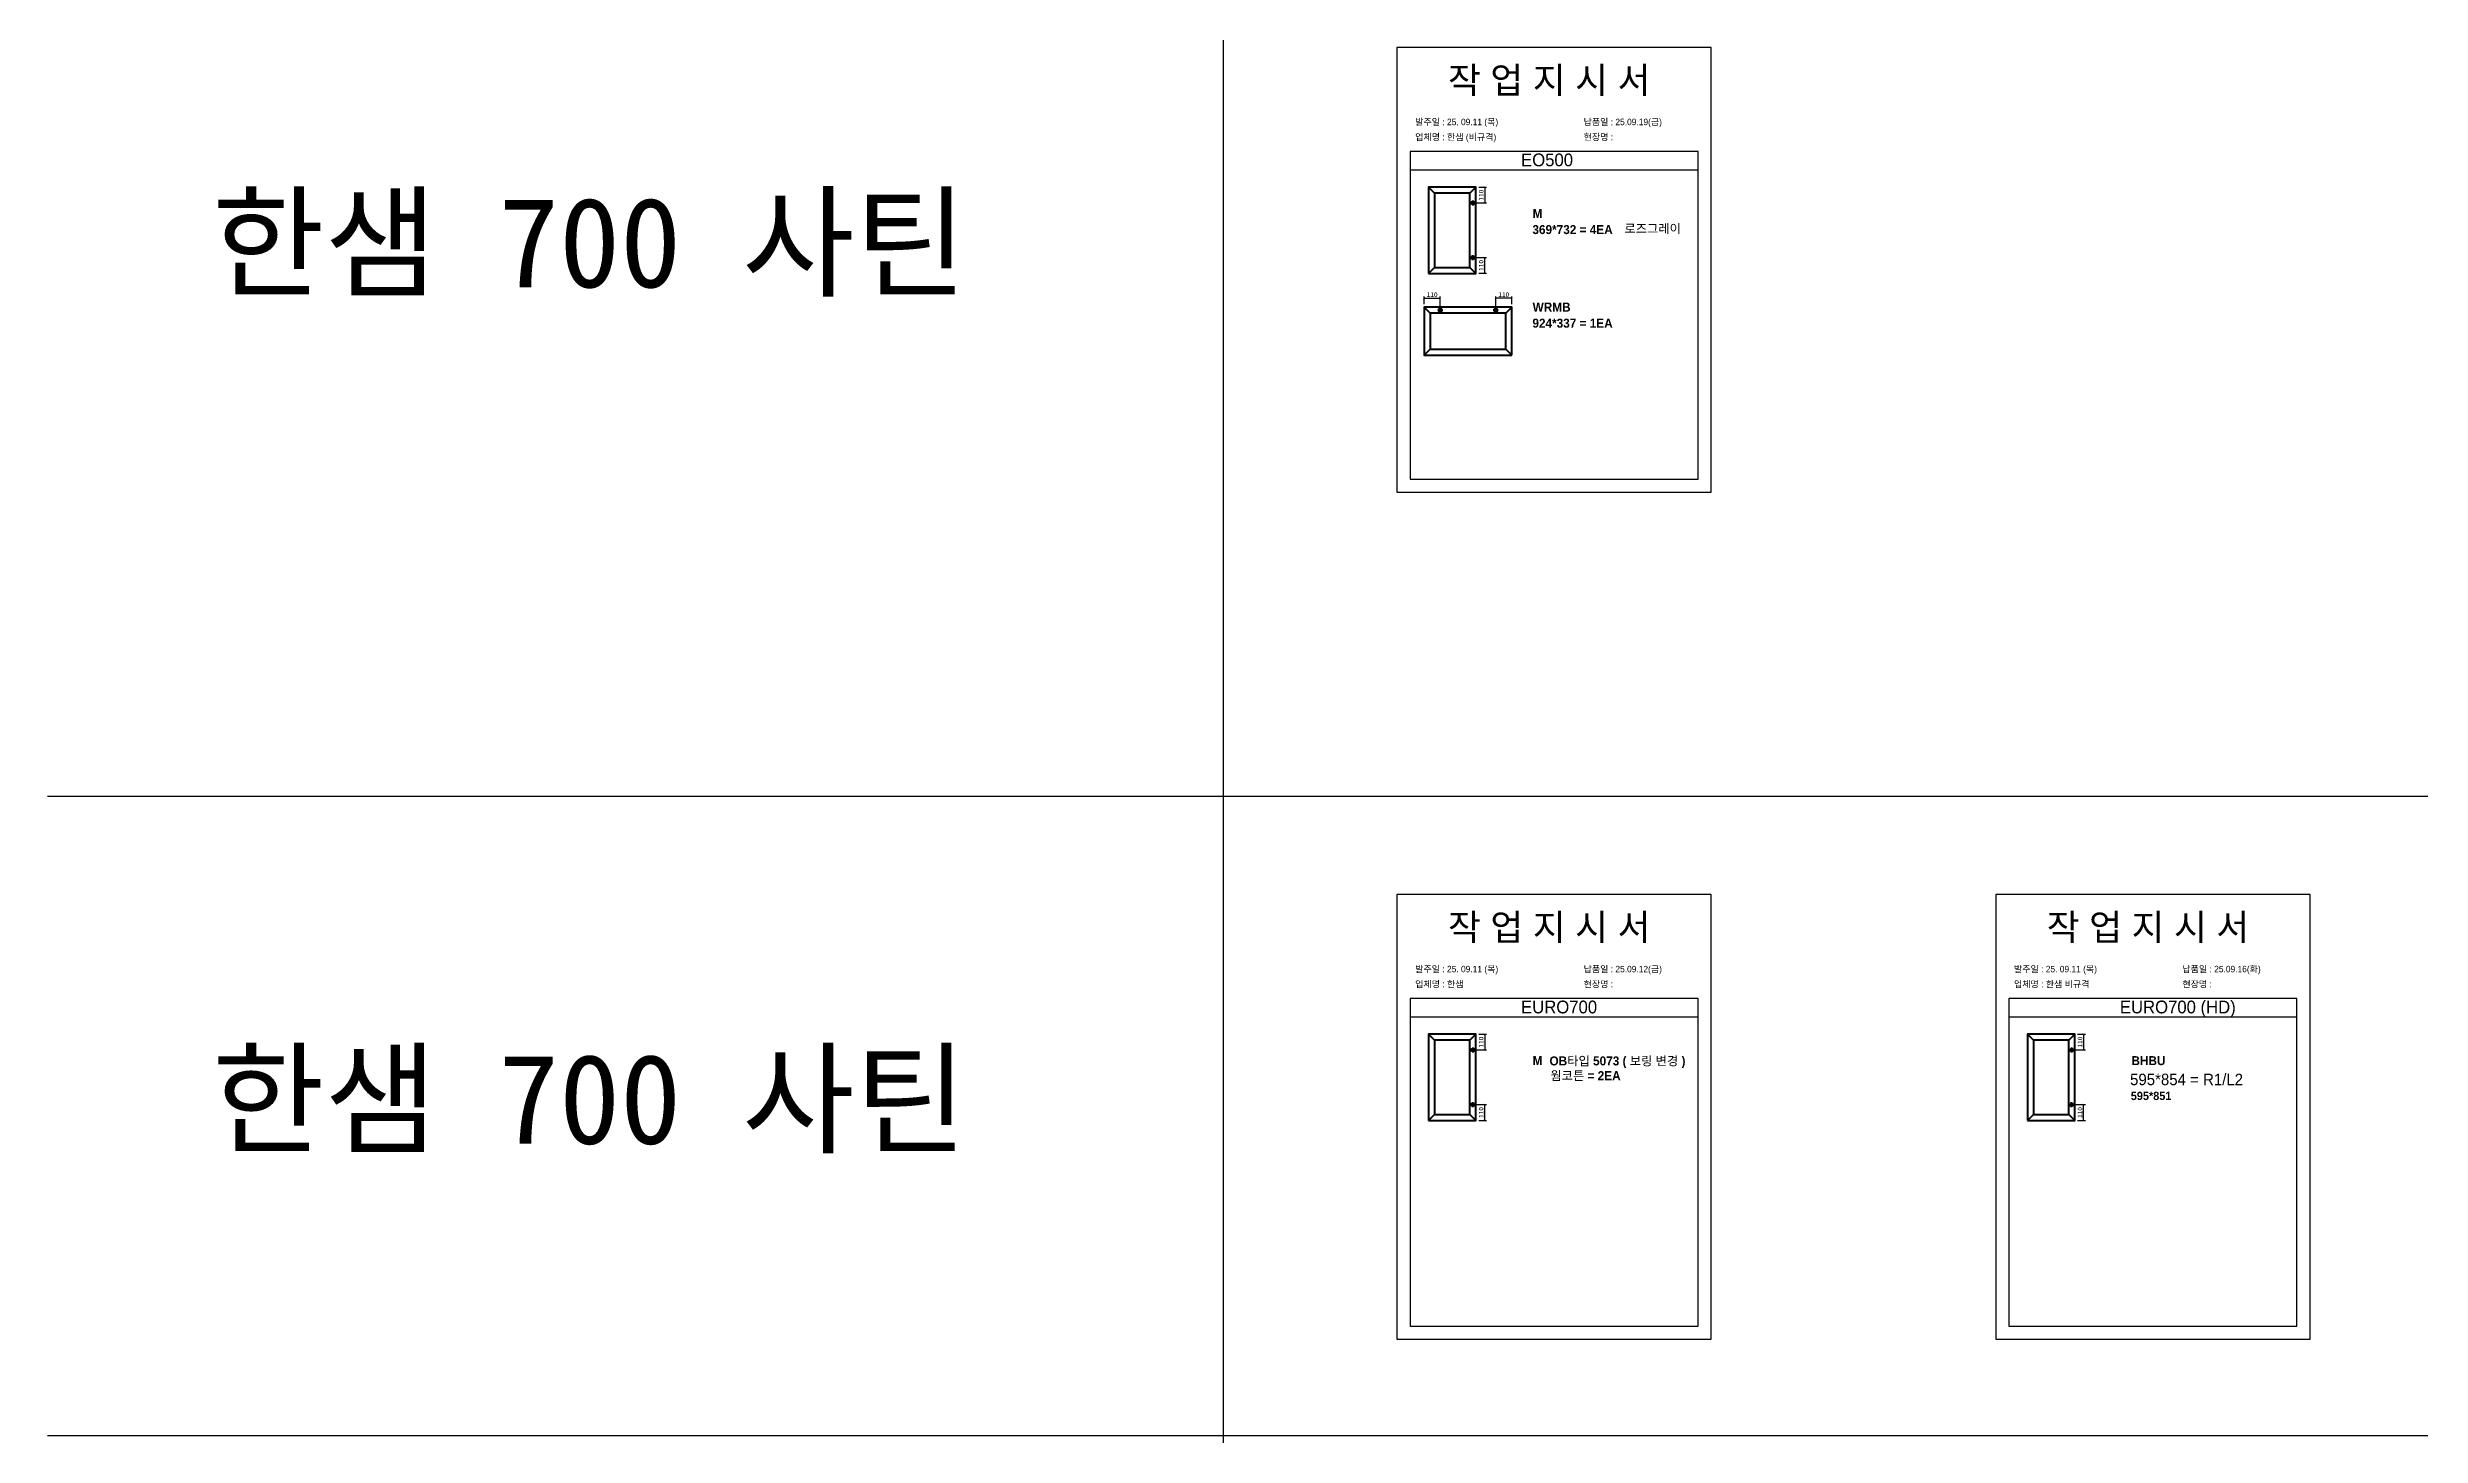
# Model space of a CAD drawing. Header units: millimetres. Extents: x -44117 to 256353, y -2095463 to 65325.
# Drawn here: x 104016 to 116697, y -306587 to -299170 of the extents above; entities that cross this region are included whole.
import ezdxf

# ---------------------------------------------------------------- set-up
doc = ezdxf.new("R2010")
doc.units = ezdxf.units.MM
doc.header["$LTSCALE"] = 10
doc.layers.add('Layer1', color=7, linetype='Continuous', lineweight=70)
doc.styles.add('MtX_Gulim', font='')
doc.styles.get('MtX_Gulim').set_extended_font_data('Gulim', bold=True)
doc.dimstyles.new('ISO-25', dxfattribs={"dimtxt": 2.5, "dimasz": 2.5, "dimexe": 1, "dimexo": 1, "dimtad": 1, "dimtxsty": 'Standard', "dimblk": 'ARCHTICK', "dimcen": 2.5, "dimadec": 0, "dimazin": 0, "dimtfac": 1, "dimtmove": 0, "dimatfit": 3, "dimfxl": 0, "dimarcsym": 0})

# ---------------------------------------------------------------- blocks, each defined once
blk = doc.blocks.new('_ArchTick')
at = {"color": 0, "linetype": 'ByBlock', "const_width": 0.15}
blk.add_lwpolyline([(-0.5, -0.5), (0.5, 0.5)], dxfattribs=at)
blk = doc.blocks.new('*D3314')
at = {"color": 0, "lineweight": -2}
for p, q in [((111648, -300001), (111706, -300001)), ((111664, -299916), (111706, -299916)), ((111696, -299916), (111696, -300001))]:
    blk.add_line(p, q, dxfattribs=at)
at = {"layer": 'Defpoints', "color": 0}
for p in [(111633, -300001), (111649, -299916), (111696, -300001)]:
    blk.add_point(p, dxfattribs=at)
at = {"color": 0, "lineweight": -2, "xscale": 10, "yscale": 10, "zscale": 10}
for p, rotation in [((111696, -299916), 90), ((111696, -300001), 270)]:
    blk.add_blockref('_ArchTick', p, dxfattribs=dict(at, rotation=rotation))
at = {"color": 0, "insert": (111677, -299959), "char_height": 25, "attachment_point": 5, "rotation": 90}
blk.add_mtext('110', dxfattribs=at)
blk = doc.blocks.new('*D3315')
at = {"color": 0, "lineweight": -2}
for p, q in [((111648, -300293), (111706, -300293)), ((111664, -300377), (111706, -300377)), ((111696, -300377), (111696, -300293))]:
    blk.add_line(p, q, dxfattribs=at)
at = {"layer": 'Defpoints', "color": 0}
for p in [(111633, -300293), (111649, -300377), (111696, -300293)]:
    blk.add_point(p, dxfattribs=at)
at = {"color": 0, "lineweight": -2, "xscale": 10, "yscale": 10, "zscale": 10}
for p, rotation in [((111696, -300293), 90), ((111696, -300377), 270)]:
    blk.add_blockref('_ArchTick', p, dxfattribs=dict(at, rotation=rotation))
at = {"color": 0, "insert": (111677, -300335), "char_height": 25, "attachment_point": 5, "rotation": 90}
blk.add_mtext('110', dxfattribs=at)
blk = doc.blocks.new('*D3316')
at = {"color": 0, "lineweight": -2}
for p, q in [((111372, -300542), (111372, -300500)), ((111372, -300510), (111458, -300510)), ((111458, -300559), (111458, -300500))]:
    blk.add_line(p, q, dxfattribs=at)
at = {"layer": 'Defpoints', "color": 0}
for p in [(111458, -300510), (111372, -300557), (111458, -300574)]:
    blk.add_point(p, dxfattribs=at)
at = {"color": 0, "lineweight": -2, "xscale": 10, "yscale": 10, "zscale": 10, "rotation": 180}
blk.add_blockref('_ArchTick', (111372, -300510), dxfattribs=at)
at = {"color": 0, "lineweight": -2, "xscale": 10, "yscale": 10, "zscale": 10}
blk.add_blockref('_ArchTick', (111458, -300510), dxfattribs=at)
at = {"color": 0, "insert": (111415, -300491), "char_height": 25, "attachment_point": 5}
blk.add_mtext('110', dxfattribs=at)
blk = doc.blocks.new('*D3317')
at = {"color": 0, "lineweight": -2}
for p, q in [((111755, -300559), (111755, -300500)), ((111841, -300510), (111755, -300510)), ((111841, -300542), (111841, -300500))]:
    blk.add_line(p, q, dxfattribs=at)
at = {"layer": 'Defpoints', "color": 0}
for p in [(111755, -300510), (111755, -300574), (111841, -300557)]:
    blk.add_point(p, dxfattribs=at)
at = {"color": 0, "lineweight": -2, "xscale": 10, "yscale": 10, "zscale": 10, "rotation": 180}
blk.add_blockref('_ArchTick', (111755, -300510), dxfattribs=at)
at = {"color": 0, "lineweight": -2, "xscale": 10, "yscale": 10, "zscale": 10}
blk.add_blockref('_ArchTick', (111841, -300510), dxfattribs=at)
at = {"color": 0, "insert": (111798, -300491), "char_height": 25, "attachment_point": 5}
blk.add_mtext('110', dxfattribs=at)
blk = doc.blocks.new('*D3318')
at = {"color": 0, "lineweight": -2}
for p, q in [((111664, -304443), (111706, -304443)), ((111696, -304443), (111696, -304527)), ((111648, -304527), (111706, -304527))]:
    blk.add_line(p, q, dxfattribs=at)
at = {"layer": 'Defpoints', "color": 0}
for p in [(111649, -304443), (111633, -304527), (111696, -304527)]:
    blk.add_point(p, dxfattribs=at)
at = {"color": 0, "lineweight": -2, "xscale": 10, "yscale": 10, "zscale": 10}
for p, rotation in [((111696, -304443), 90), ((111696, -304527), 270)]:
    blk.add_blockref('_ArchTick', p, dxfattribs=dict(at, rotation=rotation))
at = {"color": 0, "insert": (111677, -304485), "char_height": 25, "attachment_point": 5, "rotation": 90}
blk.add_mtext('110', dxfattribs=at)
blk = doc.blocks.new('*D3319')
at = {"color": 0, "lineweight": -2}
for p, q in [((111648, -304819), (111706, -304819)), ((111696, -304904), (111696, -304819)), ((111664, -304904), (111706, -304904))]:
    blk.add_line(p, q, dxfattribs=at)
at = {"layer": 'Defpoints', "color": 0}
for p in [(111633, -304819), (111696, -304819), (111649, -304904)]:
    blk.add_point(p, dxfattribs=at)
at = {"color": 0, "lineweight": -2, "xscale": 10, "yscale": 10, "zscale": 10}
for p, rotation in [((111696, -304819), 90), ((111696, -304904), 270)]:
    blk.add_blockref('_ArchTick', p, dxfattribs=dict(at, rotation=rotation))
at = {"color": 0, "insert": (111677, -304861), "char_height": 25, "attachment_point": 5, "rotation": 90}
blk.add_mtext('110', dxfattribs=at)
blk = doc.blocks.new('*D3320')
at = {"color": 0, "lineweight": -2}
for p, q in [((114864, -304443), (114906, -304443)), ((114896, -304443), (114896, -304527)), ((114848, -304527), (114906, -304527))]:
    blk.add_line(p, q, dxfattribs=at)
at = {"layer": 'Defpoints', "color": 0}
for p in [(114849, -304443), (114833, -304527), (114896, -304527)]:
    blk.add_point(p, dxfattribs=at)
at = {"color": 0, "lineweight": -2, "xscale": 10, "yscale": 10, "zscale": 10}
for p, rotation in [((114896, -304443), 90), ((114896, -304527), 270)]:
    blk.add_blockref('_ArchTick', p, dxfattribs=dict(at, rotation=rotation))
at = {"color": 0, "insert": (114877, -304485), "char_height": 25, "attachment_point": 5, "rotation": 90}
blk.add_mtext('110', dxfattribs=at)
blk = doc.blocks.new('*D3321')
at = {"color": 0, "lineweight": -2}
for p, q in [((114848, -304819), (114906, -304819)), ((114896, -304904), (114896, -304819)), ((114864, -304904), (114906, -304904))]:
    blk.add_line(p, q, dxfattribs=at)
at = {"layer": 'Defpoints', "color": 0}
for p in [(114833, -304819), (114896, -304819), (114849, -304904)]:
    blk.add_point(p, dxfattribs=at)
at = {"color": 0, "lineweight": -2, "xscale": 10, "yscale": 10, "zscale": 10}
for p, rotation in [((114896, -304819), 90), ((114896, -304904), 270)]:
    blk.add_blockref('_ArchTick', p, dxfattribs=dict(at, rotation=rotation))
at = {"color": 0, "insert": (114877, -304861), "char_height": 25, "attachment_point": 5, "rotation": 90}
blk.add_mtext('110', dxfattribs=at)

msp = doc.modelspace()

# ---------------------------------------------------------------- linework, layer by layer
for p, q in [((112836.86838, -299725.3349), (111296.86838, -299725.3349)), ((112836.86838, -299825.3349), (111296.86838, -299825.3349)), ((112836.86838, -304251.64174), (111296.86838, -304251.64174)), ((116036.68764, -304251.64174), (114496.68764, -304251.64174)), ((112836.86838, -304351.64174), (111296.86838, -304351.64174)), ((116036.68764, -304351.64174), (114496.68764, -304351.64174))]:
    msp.add_line(p, q)
at = {"color": 1}
for p, q in [((104015.69829, -303170.32421), (196284.84516, -303170.32421)), ((104015.69829, -303170.32421), (196284.84516, -303170.32421)), ((104015.69829, -306587.04203), (196284.84516, -306587.04203)), ((104015.69829, -306587.04203), (196284.84516, -306587.04203))]:
    msp.add_line(p, q, dxfattribs=at)
for p in [(110300.49669, 21924.9366), (110300.49669, 14161.07811), (110300.49669, 18584.38997), (110300.49669, 10820.53148), (110300.49669, 18627.87121), (110300.49669, 10864.01272), (110300.49669, 15287.32457), (110300.49669, 7523.46608), (110300.49669, 3746.75115), (110300.49669, 21924.9366), (110300.49669, 14161.07811), (110300.49669, 18584.38997), (110300.49669, 10820.53148), (110300.49669, 18627.87121), (110300.49669, 10864.01272), (110300.49669, 15287.32457), (110300.49669, 7523.46608), (110300.49669, 3746.75115), (110300.49669, 21924.9366), (110300.49669, 14161.07811), (110300.49669, 18584.38997), (110300.49669, 10820.53148), (110300.49669, 18627.87121), (110300.49669, 10864.01272), (110300.49669, 15287.32457), (110300.49669, 7523.46608), (110300.49669, 3746.75115), (110300.49669, 21924.9366), (110300.49669, 14161.07811), (110300.49669, 18584.38997), (110300.49669, 10820.53148), (110300.49669, 18627.87121), (110300.49669, 10864.01272), (110300.49669, 15287.32457), (110300.49669, 7523.46608), (110300.49669, 3746.75115), (110300.49669, 21924.9366), (110300.49669, 14161.07811), (110300.49669, 18584.38997), (110300.49669, 10820.53148), (110300.49669, 18627.87121), (110300.49669, 10864.01272), (110300.49669, 15287.32457), (110300.49669, 7523.46608), (110300.49669, 3746.75115), (110300.49669, 21924.9366), (110300.49669, 14161.07811), (110300.49669, 18584.38997), (110300.49669, 10820.53148), (110300.49669, 18627.87121), (110300.49669, 10864.01272), (110300.49669, 15287.32457), (110300.49669, 7523.46608), (110300.49669, 3746.75115), (110300.49669, 21924.9366), (110300.49669, 14161.07811), (110300.49669, 18584.38997), (110300.49669, 10820.53148), (110300.49669, 18627.87121), (110300.49669, 10864.01272), (110300.49669, 15287.32457), (110300.49669, 7523.46608), (110300.49669, 3746.75115), (110300.49669, 21924.9366), (110300.49669, 14161.07811), (110300.49669, 18584.38997), (110300.49669, 10820.53148), (110300.49669, 18627.87121), (110300.49669, 10864.01272), (110300.49669, 15287.32457), (110300.49669, 7523.46608), (110300.49669, 3746.75115), (110300.49669, 21924.9366), (110300.49669, 14161.07811), (110300.49669, 18584.38997), (110300.49669, 10820.53148), (110300.49669, 18627.87121), (110300.49669, 10864.01272), (110300.49669, 15287.32457), (110300.49669, 7523.46608), (110300.49669, 3746.75115), (110300.49669, 21924.9366), (110300.49669, 14161.07811), (110300.49669, 18584.38997), (110300.49669, 10820.53148), (110300.49669, 18627.87121), (110300.49669, 10864.01272), (110300.49669, 15287.32457), (110300.49669, 7523.46608), (110300.49669, 3746.75115), (110300.49669, 12702.87182), (110300.49669, 4939.01333), (110300.49669, 9362.32519), (110300.49669, 1598.4667), (110300.49669, 9405.80642), (110300.49669, 1641.94794), (110300.49669, 6065.25979), (110300.49669, -1698.5987), (110300.49669, -5475.31363), (110300.49669, 12702.87182), (110300.49669, 4939.01333), (110300.49669, 9362.32519), (110300.49669, 1598.4667), (110300.49669, 9405.80642), (110300.49669, 1641.94794), (110300.49669, 6065.25979), (110300.49669, -1698.5987), (110300.49669, -5475.31363), (110300.49669, 12702.87182), (110300.49669, 4939.01333), (110300.49669, 9362.32519), (110300.49669, 1598.4667), (110300.49669, 9405.80642), (110300.49669, 1641.94794), (110300.49669, 6065.25979), (110300.49669, -1698.5987), (110300.49669, -5475.31363), (110300.49669, 12702.87182), (110300.49669, 4939.01333), (110300.49669, 9362.32519), (110300.49669, 1598.4667), (110300.49669, 9405.80642), (110300.49669, 1641.94794), (110300.49669, 6065.25979), (110300.49669, -1698.5987), (110300.49669, -5475.31363), (110300.49669, 12702.87182), (110300.49669, 4939.01333), (110300.49669, 9362.32519), (110300.49669, 1598.4667), (110300.49669, 9405.80642), (110300.49669, 1641.94794), (110300.49669, 6065.25979), (110300.49669, -1698.5987), (110300.49669, -5475.31363)]:
    msp.add_xline(p, (0, 1), dxfattribs=at)
for points in [[(111226.86838, -301546.16518), (112906.86838, -301546.16518), (112906.86838, -299170.16518), (111226.86838, -299170.16518)], [(111226.86838, -306072.47202), (112906.86838, -306072.47202), (112906.86838, -303696.47202), (111226.86838, -303696.47202)], [(114426.68764, -306072.47202), (116106.68764, -306072.47202), (116106.68764, -303696.47202), (114426.68764, -303696.47202)]]:
    msp.add_lwpolyline(points, close=True)
for points in [[(111296.86838, -299725.3349), (111296.86838, -301476.16518), (112836.86838, -301476.16518), (112836.86838, -299725.3349)], [(111296.86838, -304251.64174), (111296.86838, -306002.47202), (112836.86838, -306002.47202), (112836.86838, -304251.64174)], [(114496.68764, -304251.64174), (114496.68764, -306002.47202), (116036.68764, -306002.47202), (116036.68764, -304251.64174)]]:
    msp.add_lwpolyline(points)
at = {"layer": 'Layer1'}
for p, q in [((111427.96046, -299947.84179), (111396.40462, -299916.28595)), ((111617.29547, -299947.84179), (111648.85131, -299916.28595)), ((111632.73545, -299987.68053), (111632.73545, -300013.9136)), ((111632.73545, -300306.01302), (111632.73545, -300279.77994)), ((111396.40462, -300377.40759), (111427.96046, -300345.85176)), ((111648.85131, -300377.40759), (111617.29547, -300345.85176)), ((111617.29547, -300345.85176), (111648.85131, -300377.40759)), ((111404.4587, -300589.55135), (111372.39538, -300557.48802)), ((111444.93814, -300573.86306), (111471.5931, -300573.86306)), ((111768.39013, -300573.86306), (111741.73517, -300573.86306)), ((111840.9329, -300557.48802), (111808.86957, -300589.55135)), ((111808.86957, -300589.55135), (111840.9329, -300557.48802)), ((111404.4587, -300781.93129), (111372.39538, -300813.99462)), ((111840.9329, -300813.99462), (111808.86957, -300781.93129)), ((111427.96046, -304474.14863), (111396.40462, -304442.59279)), ((111617.29547, -304474.14863), (111648.85131, -304442.59279)), ((114627.77972, -304474.14863), (114596.22389, -304442.59279)), ((114817.11474, -304474.14863), (114848.67057, -304442.59279)), ((111632.73545, -304513.98737), (111632.73545, -304540.22044)), ((114832.55471, -304513.98737), (114832.55471, -304540.22044)), ((111632.73545, -304832.31986), (111632.73545, -304806.08678)), ((114832.55471, -304832.31986), (114832.55471, -304806.08678)), ((111396.40462, -304903.71443), (111427.96046, -304872.1586)), ((111648.85131, -304903.71443), (111617.29547, -304872.1586)), ((111617.29547, -304872.1586), (111648.85131, -304903.71443)), ((114596.22389, -304903.71443), (114627.77972, -304872.1586)), ((114848.67057, -304903.71443), (114817.11474, -304872.1586)), ((114817.11474, -304872.1586), (114848.67057, -304903.71443))]:
    msp.add_line(p, q, dxfattribs=at)
for points in [[(111396.40462, -300377.40759), (111648.85131, -300377.40759), (111648.85131, -299916.28595), (111396.40462, -299916.28595)], [(111427.96046, -300345.85176), (111617.29547, -300345.85176), (111617.29547, -299947.84179), (111427.96046, -299947.84179)], [(111645.85198, -300000.79707), (111619.61891, -300000.79707)], [(111645.85198, -300292.89648), (111619.61891, -300292.89648)], [(111840.9329, -300813.99462), (111840.9329, -300557.48802), (111372.39538, -300557.48802), (111372.39538, -300813.99462)], [(111808.86957, -300781.93129), (111808.86957, -300589.55135), (111404.4587, -300589.55135), (111404.4587, -300781.93129)], [(111458.26562, -300560.53558), (111458.26562, -300587.19054)], [(111755.06265, -300560.53558), (111755.06265, -300587.19054)], [(111396.40462, -304903.71443), (111648.85131, -304903.71443), (111648.85131, -304442.59279), (111396.40462, -304442.59279)], [(111427.96046, -304872.1586), (111617.29547, -304872.1586), (111617.29547, -304474.14863), (111427.96046, -304474.14863)], [(114596.22389, -304903.71443), (114848.67057, -304903.71443), (114848.67057, -304442.59279), (114596.22389, -304442.59279)], [(114627.77972, -304872.1586), (114817.11474, -304872.1586), (114817.11474, -304474.14863), (114627.77972, -304474.14863)], [(111645.85198, -304527.10391), (111619.61891, -304527.10391)], [(114845.67125, -304527.10391), (114819.43817, -304527.10391)], [(111645.85198, -304819.20332), (111619.61891, -304819.20332)], [(114845.67125, -304819.20332), (114819.43817, -304819.20332)]]:
    msp.add_lwpolyline(points, close=True, dxfattribs=at)
for centre, radius in [((111632.73545, -300000.79707), 8.74436), ((111632.73545, -300292.89648), 8.74436), ((111458.26562, -300573.86306), 8.88499), ((111755.06265, -300573.86306), 8.88499), ((111632.73545, -304527.10391), 8.74436), ((114832.55471, -304527.10391), 8.74436), ((111632.73545, -304819.20332), 8.74436), ((114832.55471, -304819.20332), 8.74436)]:
    msp.add_circle(centre, radius, dxfattribs=at)

# ---------------------------------------------------------------- texts
at = {"linetype": 'Continuous', "style": 'MtX_Gulim'}
for s, height, p in [('M', 48.14284, (111952.0134, -300081.71376)), ('369*732 = 4EA', 48.1428372, (111950.88988, -300167.35367)), ('로즈그레이', 48.142837, (112442.49204, -300161.94093)), ('WRMB', 48.142837, (111952.0134, -300581.80388)), ('924*337 = 1EA', 48.1428372, (111950.88988, -300667.44379)), ('M', 48.14284, (111952.0134, -304608.0206)), ('OB타입 5073 ( 보링 변경 )', 48.1428372, (112042.27851, -304609.42403)), ('BHBU ', 48.142837, (115151.83266, -304608.0206)), ('웜코튼 = 2EA', 48.142837, (112046.73955, -304688.24777))]:
    msp.add_text(s, height=height, dxfattribs=at).set_placement(p)
at = {"color": 242, "linetype": 'Continuous', "true_color": 0xcd2027, "style": 'MtX_Gulim'}
msp.add_text('595*851', height=44.508282, dxfattribs=at).set_placement((115148.55509, -304794.49769))
at = {"attachment_point": 1}
for s, width, gutter_width, heights, insert, char_height in [('{\\fGulim|b0|i0|c129|p50;작 업 지 시 서}', 3307.3198183, 12.5, [-155.84554], (111499.67498, -299274.32769), 140), ('{\\fGulim|b0|i0|c129|p50;업체명 : 한샘 (비규격)}', 3307.3198183, 12.5, [36.11279], (111324.46563, -299631.70429), 34.3), ('{\\fGulim|b0|i0|c129|p50;발주일 : 25. 09.11 (목)}', 3307.3198183, 12.5, [34.50412], (111324.46563, -299551.04811), 34.3), ('{\\fGulim|b0|i0|c129|p50;현장명 : }', 3307.3198183, 12.5, [-38.2735], (112224.44361, -299631.70429), 34.3), ('{\\fGulim|b0|i0|c129|p50;납품일 : 25.09.19(금)}', 3307.3198183, 12.5, [37.67976], (112224.44361, -299551.04811), 34.3), ('{\\fGulim|b0|i0|c129|p50;EO500}', 6570.6870665, 24.83388, [71.74566], (111890.36146, -299736.81267), 68.1441707), ('{\\f굴림|b0|i0|c129|p50;한샘} 700 {\\f굴림|b0|i0|c129|p50;사틴}', 5072.1082947, 2395.6482, [-533.35869], (104895.62473, -299972.27298), 479.1296392), ('{\\fGulim|b0|i0|c129|p50;작 업 지 시 서}', 3307.3198183, 12.5, [-155.84554], (111499.67498, -303800.63453), 140), ('{\\fGulim|b0|i0|c129|p50;작 업 지 시 서}', 3307.3198183, 12.5, [-155.84554], (114699.49425, -303800.63453), 140), ('{\\fGulim|b0|i0|c129|p50;발주일 : 25. 09.11 (목)}', 3307.3198183, 12.5, [34.50412], (111324.46563, -304077.35495), 34.3), ('{\\fGulim|b0|i0|c129|p50;납품일 : 25.09.12(금)}', 3307.3198183, 12.5, [37.67976], (112224.44361, -304077.35495), 34.3), ('{\\fGulim|b0|i0|c129|p50;발주일 : 25. 09.11 (목)}', 3307.3198183, 12.5, [34.50412], (114524.28489, -304077.35495), 34.3), ('{\\fGulim|b0|i0|c129|p50;납품일 : 25.09.16(화)}', 3307.3198183, 12.5, [37.67976], (115424.26288, -304077.35495), 34.3), ('{\\fGulim|b0|i0|c129|p50;업체명 : 한샘}', 3307.3198183, 12.5, [36.11279], (111324.46563, -304158.01113), 34.3), ('{\\fGulim|b0|i0|c129|p50;현장명 : }', 3307.3198183, 12.5, [-38.2735], (112224.44361, -304158.01113), 34.3), ('{\\fGulim|b0|i0|c129|p50;업체명 : 한샘 비규격}', 3307.3198183, 12.5, [36.11279], (114524.28489, -304158.01113), 34.3), ('{\\fGulim|b0|i0|c129|p50;현장명 : }', 3307.3198183, 12.5, [-38.2735], (115424.26288, -304158.01113), 34.3), ('{\\fGulim|b0|i0|c129|p50;EURO700}', 6570.6870665, 24.83388, [71.74566], (111890.36146, -304263.11951), 68.1441707), ('{\\fGulim|b0|i0|c129|p50;EURO700 (HD)}', 6570.6870665, 24.83388, [71.74566], (115090.18072, -304263.11951), 68.1441707), ('{\\f굴림|b0|i0|c129|p50;한샘} 700 {\\f굴림|b0|i0|c129|p50;사틴}', 5072.1082947, 2395.6482, [-533.35869], (104895.62473, -304548.98417), 479.1296392), ('{\\fGulim|b0|i0|c129|p50;595*854 = R1/L2}', 17538.7820802, 306.25, [-74.29927], (115144.62603, -304653.73156), 61.25)]:
    msp.add_mtext_dynamic_manual_height_columns(s, width=width, gutter_width=gutter_width, heights=heights, dxfattribs=dict(at, insert=insert, char_height=char_height))

# ---------------------------------------------------------------- dimensions: what is measured, and where the dimension line sits
for base, p1, p2, angle, picture, middle in [((111695.95014, -300000.79707), (111648.85131, -299916.28595), (111632.73545, -300000.79707), 90, '*D3314', (111677.20014, -299958.54151)), ((111695.95014, -300292.89648), (111648.85131, -300377.40759), (111632.73545, -300292.89648), 270, '*D3315', (111677.20014, -300335.15204)), ((111458.26562, -300509.63173), (111372.39538, -300557.48802), (111458.26562, -300573.86306), 180, '*D3316', (111415.3305, -300490.88173)), ((111695.95014, -304527.10391), (111648.85131, -304442.59279), (111632.73545, -304527.10391), 90, '*D3318', (111677.20014, -304484.84835)), ((114895.76941, -304527.10391), (114848.67057, -304442.59279), (114832.55471, -304527.10391), 90, '*D3320', (114877.01941, -304484.84835)), ((111695.95014, -304819.20332), (111648.85131, -304903.71443), (111632.73545, -304819.20332), 270, '*D3319', (111677.20014, -304861.45887)), ((114895.76941, -304819.20332), (114848.67057, -304903.71443), (114832.55471, -304819.20332), 270, '*D3321', (114877.01941, -304861.45887))]:
    dim = msp.add_linear_dim(base=base, p1=p1, p2=p2, angle=angle, text='110', dimstyle='ISO-25', override={"dimscale": 10, "dimasz": 1, "dimexo": 1.5, "dimtxsty": 'Standard'})
    dim.commit()
    dim.dimension.update_dxf_attribs({"geometry": picture, "text_midpoint": middle})
dim = msp.add_linear_dim(base=(111755.06265, -300509.63173), p1=(111840.9329, -300557.48802), p2=(111755.06265, -300573.86306), text='110', dimstyle='ISO-25', override={"dimscale": 10, "dimasz": 1, "dimexo": 1.5, "dimtxsty": 'Standard'})
dim.commit()
dim.dimension.update_dxf_attribs({"geometry": '*D3317', "text_midpoint": (111797.99778, -300490.88173)})

doc.saveas('drawing.dxf')
